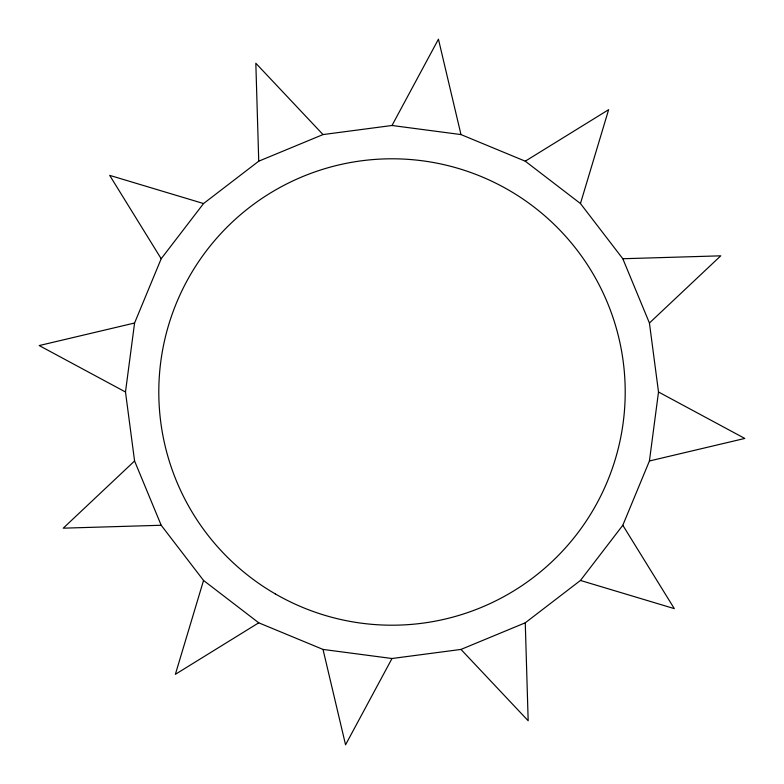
<?xml version="1.0" encoding="UTF-8"?>
<svg xmlns="http://www.w3.org/2000/svg" width="784" height="784" viewBox="0 0 784 784"><rect width="100%" height="100%" fill="white"/><g stroke="black" fill="none" stroke-linecap="round" stroke-linejoin="round"><path stroke-width="1.18" d="M125.489 392L134.574 323.018L161.19 258.74L203.546 203.546L258.74 161.19L323.018 134.574L392 125.489L460.982 134.574L525.26 161.19L580.454 203.546L622.81 258.74L649.426 323.018L658.511 392L649.426 460.982L622.81 525.26L580.454 580.454L525.26 622.81L460.982 649.426L392 658.511L323.018 649.426L258.74 622.81L203.546 580.454L161.19 525.26L134.574 460.982L125.489 392L39.2 345.558L134.574 323.018M203.546 580.454L175.371 674.309L258.74 622.81M580.454 203.546L608.629 109.691L525.26 161.19M392 125.489L438.442 39.2L460.982 134.574M392 658.511L345.558 744.8L323.018 649.426M134.574 460.982L63.239 528.171L161.19 525.26M649.426 323.018L720.761 255.829L622.81 258.74M649.426 460.982L744.8 438.442L658.511 392M203.546 203.546L109.691 175.371L161.19 258.74M580.454 580.454L674.309 608.629L622.81 525.26M323.018 134.574L255.829 63.239L258.74 161.19M460.982 649.426L528.171 720.761L525.26 622.81M275.4 593.958A233.201 233.201 0 0 0 625.201 392A233.201 233.201 0 0 0 275.4 190.042A233.201 233.201 0 0 0 275.4 593.958"/></g></svg>
